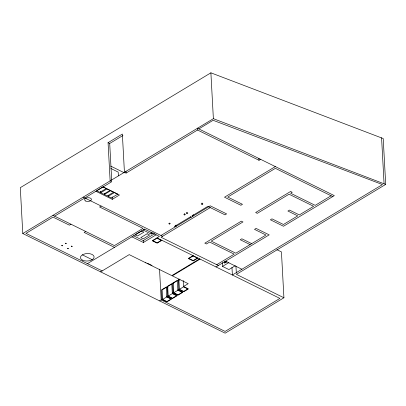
<?xml version="1.0" encoding="UTF-8"?>
<svg xmlns="http://www.w3.org/2000/svg" width="406" height="406" viewBox="0 0 406 406"><rect width="100%" height="100%" fill="white"/><g stroke="black" fill="none" stroke-linecap="round" stroke-linejoin="round"><path stroke-width="0.61" d="M283.921 297.771L236.404 274.37L385.7 184.41L383.218 138.547L210.892 72.821L20.3 187.663L22.782 233.526L225.157 333.179L283.921 297.771L281.439 251.908L276.912 249.68M54.602 216.149L111.777 181.695L110.138 180.888L108.067 142.668L122.363 134.056L124.434 172.276L126.073 173.083L197.544 130.016L258.992 160.274L260.581 159.319M108.067 142.668L109.706 143.475L122.942 135.502M22.782 233.526L213.378 118.684L385.7 184.41M198.828 128.91L213.125 120.298L382.472 184.557L232.379 274.999L231.973 267.463M100.759 192.728L107.113 188.902L110.062 190.353L103.708 194.185L100.759 192.728L100.678 191.196M104.362 194.504L110.716 190.678L113.665 192.129L107.316 195.956L104.362 194.504L104.306 193.479M108.133 196.362L114.487 192.535L117.765 194.149L111.411 197.976L108.133 196.362L108.077 195.337M70.984 224.219L69.396 225.173L53.013 217.103L26.009 233.374L102.205 270.898M101.165 206.035L99.577 206.989L142.998 228.375L114.411 245.6L52.963 215.342M95.897 191.267L112.279 199.336L119.43 195.027L103.043 186.958M85.732 231.481L84.144 232.435L114.462 247.366M144.587 229.035L142.998 229.989L151.189 234.023L153.306 232.75M87.457 263.636L144.637 229.182L159.385 236.444L152.24 240.748L157.152 243.169L161.918 240.301M169.535 224.051L170.327 223.569L169.51 223.168L168.713 223.645L169.535 224.051L169.48 223.092M184.623 214.957L185.415 214.48L184.598 214.074L183.801 214.556L184.623 214.957L184.542 213.526M187.004 213.52L187.8 213.043L186.978 212.637L186.187 213.12L187.004 213.52L186.953 212.566M202.092 204.431L202.888 203.954L202.066 203.548L201.274 204.025L202.092 204.431L202.015 202.995M133.467 235.734L143.298 240.575L154.945 233.557M131.93 236.835L143.404 242.483L156.107 234.83M100.617 271.853L129.209 254.628L171.814 275.608L199.605 258.861M160.974 235.485L210.212 205.817L226.599 213.886L225.01 214.845L207.801 206.375L191.921 215.941L192.738 216.347L192.672 215.109M275.329 166.582L224.503 197.204L240.89 205.274L242.478 204.32L227.73 197.057L275.38 168.343L332.732 196.585M210.262 207.583L161.025 237.251L218.377 265.494M193.063 255.633L188.298 258.505L193.21 260.926L197.976 258.054M200.097 259.099L172.301 275.847L188.201 283.677L183.527 286.489L188.445 288.91L183.679 291.782L178.767 289.361L177.874 289.894L182.791 292.315L178.026 295.187L173.108 292.767L172.317 293.244L177.234 295.664L172.469 298.537L167.551 296.116L166.759 296.593L171.672 299.014L166.907 301.886L161.994 299.466L159.609 300.902M167.551 296.116L167.033 286.565L171.799 283.692L172.327 293.599L176.585 295.695L172.459 298.187L168.196 296.086L167.678 286.534L171.809 284.043M173.108 292.767L172.591 283.215L177.356 280.343L177.884 290.249L182.147 292.345L178.016 294.837L173.758 292.736L173.24 283.185L177.366 280.693M178.767 289.361L178.249 279.805L179.305 279.171M166.252 287.392L162.121 289.884L162.639 299.435L166.896 301.536L171.027 299.044L166.77 296.948L162.639 299.435M179.924 279.155L178.894 279.775L179.411 289.331L183.669 291.427L187.8 288.94L183.537 286.844L179.411 289.331M216.738 264.687L234.211 254.156L209.628 242.052L206.451 243.97L204.812 243.164L241.347 221.148L242.981 221.955L211.216 241.098L235.8 253.202L265.976 235.018L254.506 229.37L256.095 228.411L269.203 234.866L215.992 266.93M331.093 195.778L315.213 205.35L290.63 193.246L292.218 192.292L290.579 191.485L255.638 212.536L257.277 213.343L289.042 194.205L313.625 206.309L299.329 214.921L289.498 210.08L287.91 211.034L297.74 215.875L283.444 224.493L271.974 218.844L270.386 219.798L283.495 226.254L334.321 195.631L197.494 128.25M168.196 296.086L172.327 293.599M173.758 292.736L177.884 290.249M224.391 261.657L224.457 262.905L226.573 261.631M226.903 261.794L224.787 263.068L224.457 262.905M222.3 262.657L222.503 266.417L228.857 262.586M235.252 265.732L228.898 269.564L222.503 266.417M110.757 166.12L124.393 172.834M110.843 168.48L118.187 172.098L118.39 175.818M251.679 243.63L241.849 238.789L240.261 239.748L250.091 244.59M191.15 217.301L190.333 216.9L174.448 226.472L175.27 226.873L175.199 225.635M225.523 261.185L241.91 269.254M83.139 197.159L162.613 236.292M157.005 237.88L279.901 298.4L225.107 331.413L161.197 299.948L159.533 269.163M147.556 263.291L152.042 265.499M178.249 279.805L179.34 280.343M172.591 283.215L173.687 283.753M167.033 286.565L168.125 287.103M82.362 254.861L92.192 259.703M381.579 137.741L384.061 183.603M258.891 158.396L258.992 160.274M235.957 266.204L236.333 273.111M210.892 72.821L213.378 118.684M197.443 128.134L197.544 130.016M193.464 214.601L193.535 215.865M190.287 216.515L190.358 217.783M183.207 280.516L183.537 286.844M175.996 225.132L176.062 226.396M166.77 296.948L166.242 287.042L161.476 289.914L161.994 299.466M151.093 232.232L151.189 234.023M145.871 262.459L145.891 262.844M143.298 240.575L143.404 242.483M125.972 171.2L126.073 173.083M109.706 143.475L111.711 180.442M112.147 196.854L112.279 199.336M103.017 186.887L96.664 190.713L99.942 192.327L106.291 188.501L103.017 186.887M61.951 245.483L61.631 245.676L62.625 245.818L61.951 245.483M65.757 243.189L65.442 243.382L66.411 243.514L65.757 243.189M67.848 248.391L67.533 248.579L68.502 248.711L67.848 248.391M71.659 246.092L71.339 246.285L72.314 246.417L71.659 246.092M141.41 230.948L135.056 234.775L137.512 235.987L143.866 232.161L141.41 230.948M147.145 233.775L140.791 237.601L143.247 238.809L149.601 234.983L147.145 233.775M157.015 238.231L152.884 240.717L157.142 242.818L161.273 240.332L157.015 238.231M193.073 255.988L188.942 258.475L193.2 260.576L197.331 258.084L193.073 255.988M85.671 201.016A3.426 1.873 -3.1 0 0 91.375 199.909A3.426 1.873 -3.1 0 0 87.117 197.813A3.426 1.873 -3.1 0 0 85.671 201.016M82.514 260.155A6.851 3.74 -3.1 0 0 93.918 257.942A6.851 3.74 -3.1 0 0 85.402 253.75A6.851 3.74 -3.1 0 0 82.514 260.155"/></g></svg>
